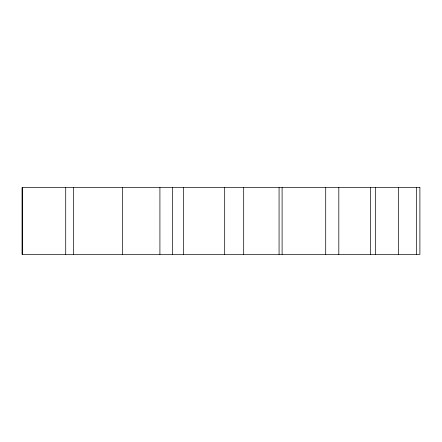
<?xml version="1.0" encoding="UTF-8"?>
<svg xmlns="http://www.w3.org/2000/svg" width="442" height="442" viewBox="0 0 442 442"><rect width="100%" height="100%" fill="white"/><g stroke="black" fill="none" stroke-linecap="round" stroke-linejoin="round"><path stroke-width="0.66" d="M416.358 187.585L416.358 254.415M398.618 187.585L398.618 254.415M375.396 187.585L375.396 254.415M370.529 187.585L370.529 254.415M338.815 187.585L338.815 254.415M325.71 187.585L325.71 254.415M282.101 187.585L282.101 254.415M279.068 187.585L279.068 254.415M243.691 187.585L243.691 254.415M224.685 187.585L224.685 254.415M183.629 187.585L183.629 254.415M172.49 187.585L172.49 254.415M159.916 187.585L159.916 254.415M122.44 187.585L122.44 254.415M73.56 187.585L73.56 254.415M65.72 187.585L65.72 254.415M22.282 187.585L22.282 254.415M419.9 187.585L22.1 187.585L22.1 254.415L419.9 254.415L419.9 187.585"/></g></svg>
